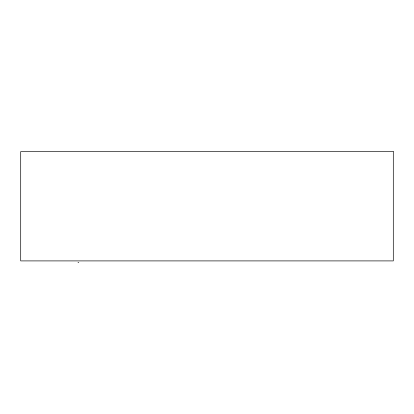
<?xml version="1.0" encoding="UTF-8"?>
<svg xmlns="http://www.w3.org/2000/svg" width="414" height="414" viewBox="0 0 414 414"><rect width="100%" height="100%" fill="white"/><g stroke="black" fill="none" stroke-linecap="round" stroke-linejoin="round"><path stroke-width="0.62" d="M78.008 262.393L78.805 262.393M393.3 151.607L20.7 151.607L20.7 260.903L393.3 260.903L393.3 151.607"/></g></svg>
